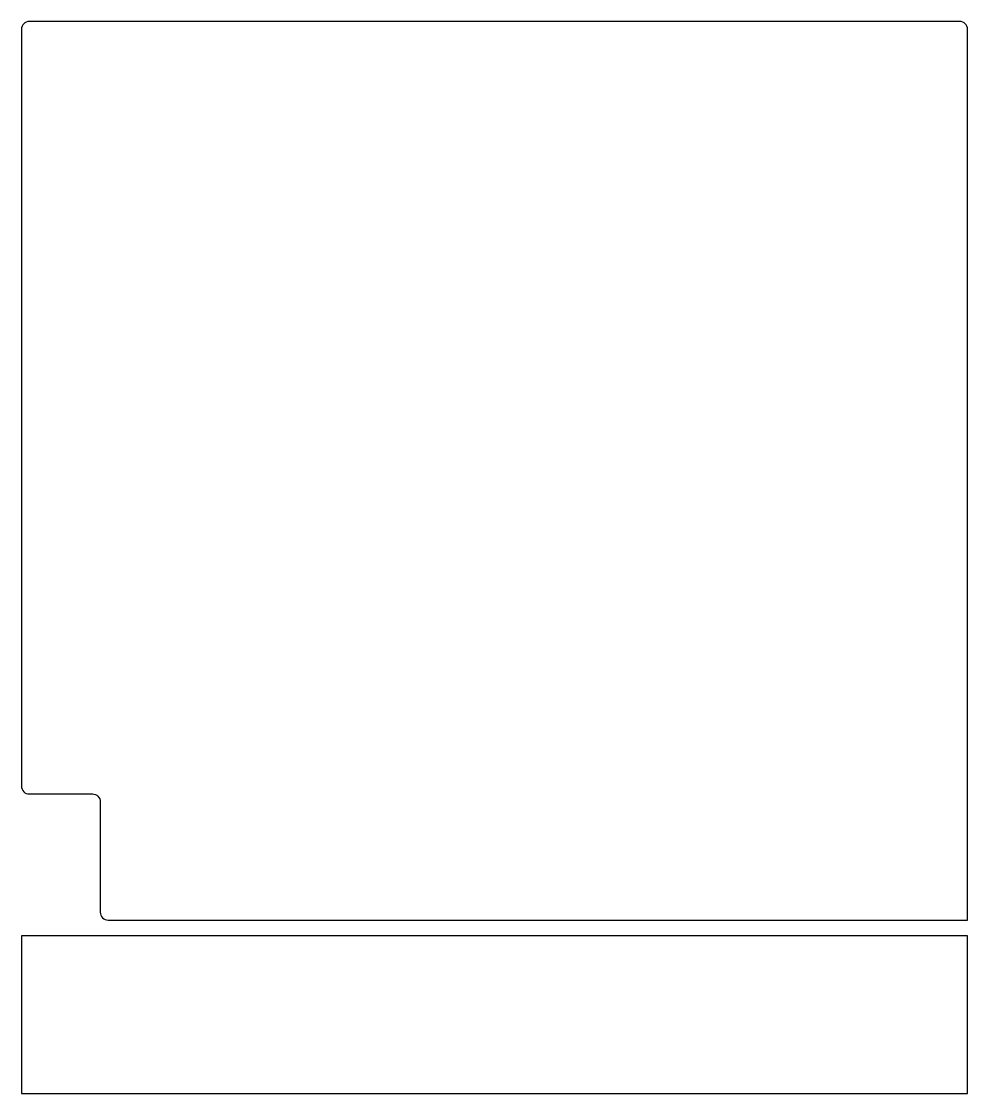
# Model space of a CAD drawing. Header units: millimetres. Extents: x -300 to 0, y 0 to 340.
import ezdxf

# ---------------------------------------------------------------- set-up
doc = ezdxf.new("R2010")
doc.units = ezdxf.units.MM
doc.header["$MEASUREMENT"] = 0

# ---------------------------------------------------------------- blocks, each defined once
blk = doc.blocks.new('MAC_L')
at = {"extrusion": (2.83275e-16, 6.12303e-17, -1)}
blk.add_lwpolyline([(0, 55), (0, 337.5, -0.414214), (2.5, 340), (297.5, 340, -0.414214), (300, 337.5), (300, 97.5, -0.414214), (297.5, 95), (277.5, 95, 0.414214), (275, 92.5), (275, 57.5, -0.414214), (272.5, 55), (0, 55)], format="xyb", dxfattribs=at)
blk.add_lwpolyline([(0, 0), (0, 50), (300, 50), (300, 0), (0, 0)], dxfattribs=at)

msp = doc.modelspace()

# ---------------------------------------------------------------- block references
msp.add_blockref('MAC_L', (0, 0))

doc.saveas('drawing.dxf')
